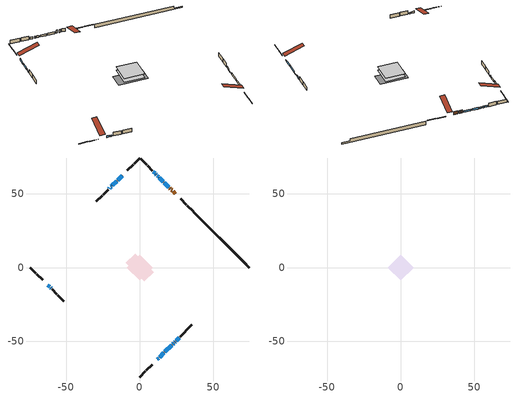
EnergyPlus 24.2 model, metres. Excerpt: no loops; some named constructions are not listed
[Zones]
conditioned space
 floor adiabatic (AdiabaticFloorConstruction): -8.82,0 0,8.82 8.82,0 0,-8.82 z1.12
 floor foundation (Slab1 construction): -9.38,3.19 -3.19,9.38 9.38,-3.19 3.19,-9.38 z-1.27
 wall outside (RimJoist1 construction): 0,-74.31 3.84,-70.47 / -74.31,0 -70.47,-3.84 / 0,74.31 -3.84,70.47 / 36.15,38.16 32.31,42 z1.12:1.42
 wall outside (RimJoist2 construction): 4.5,-69.81 8.35,-65.96 / -69.81,-4.5 -65.96,-8.35 / -4.5,69.81 -8.35,65.96 / 31.65,42.66 27.81,46.5 z1.12:1.42
 wall outside (AdiabaticWallConstruction 1): 24.23,50.08 22.62,51.69 / 21.97,52.34 21.52,52.79 / 20.86,53.45 20.41,53.9 z1.12:3.15
 wall outside (AdiabaticWallConstruction): 11.92,-62.39 12.78,-61.53 / 22.3,-52.01 22.93,-51.38 / 23.59,-50.72 24.04,-50.27 / -20.22,54.09 -20.83,53.48 z1.12:1.4; 13.44,-60.87 16.37,-57.94 / 19.76,54.55 16.64,57.67 / 15.98,58.33 13.4,60.91 / 17.02,-57.29 21.64,-52.67 / 12.75,61.57 11.96,62.35 / -11.92,62.39 -15.08,59.23 / -62.39,-11.92 -61.17,-13.14 / 11.3,63.01 11.01,63.3 / 10.36,63.95 9.24,65.07 / -15.74,58.57 -18.51,55.8 / 24.69,-49.62 26.75,-47.56 z1.12:2.34; -19.17,55.14 -19.56,54.75 z1.12:2.32; -60.52,-13.79 -60.12,-14.19 z1.12:2.01
 wall outside (Wall1 construction): 27.41,-46.9 30.72,-43.59 / -59.46,-14.85 -56.16,-18.15 / -21.49,52.82 -24.79,49.52 / 8.59,65.72 5.28,69.03 z1.12:3.56
 wall outside (Wall2 construction): 31.37,-42.94 35.34,-38.97 / -55.5,-18.81 -51.53,-22.78 / -25.45,48.86 -29.42,44.89 / 4.63,69.68 0.66,73.65 z1.12:3.56
 wall foundation (FoundationWall1 construction): 36.81,37.5,-1.27 36.81,37.5,1.12 70.56,3.75,1.12 70.56,3.75,-0.39 74.31,0,-0.39 74.31,0,-1.27
 window (WindowConstruction 8): 11.92,-62.39 12.78,-61.53 z1.12:1.4
 window (WindowConstruction 1): 13.44,-60.87 16.37,-57.94 z1.12:2.34
 window (WindowConstruction 2): 19.76,54.55 16.64,57.67 z1.12:2.34
 window (WindowConstruction 3): 15.98,58.33 13.4,60.91 z1.12:2.34
 window (WindowConstruction 4): 17.02,-57.29 21.64,-52.67 z1.12:2.34
 window (WindowConstruction 5): 12.74,61.57 11.96,62.35 z1.12:2.34
 window (WindowConstruction 6): -11.92,62.39 -15.08,59.23 z1.12:2.34
 window (WindowConstruction 7): -62.39,-11.92 -61.17,-13.14 z1.12:2.34
 window (WindowConstruction 16): 11.3,63.01 11.01,63.3 z1.12:2.34
 window (WindowConstruction 14): 10.35,63.96 9.24,65.07 z1.12:2.34
 window (WindowConstruction 15): -15.74,58.57 -18.51,55.8 z1.12:2.34
 window (WindowConstruction 9): 22.3,-52.01 22.93,-51.38 z1.12:1.4
 window (WindowConstruction 10): 23.59,-50.72 24.04,-50.27 z1.12:1.4
 window (WindowConstruction 11): -19.17,55.14 -19.56,54.75 z1.12:2.31
 window (WindowConstruction 12): -20.22,54.09 -20.83,53.48 z1.12:1.4
 window (WindowConstruction 13): -60.52,-13.79 -60.12,-14.19 z1.12:2.01
 window (WindowConstruction): 24.69,-49.62 26.75,-47.56 z1.12:2.34
 door (Door): 24.23,50.08 22.62,51.69 z1.12:3.15
 door (Door 1): 21.97,52.34 21.52,52.79 z1.12:3.15
 door (Door 2): 20.86,53.45 20.41,53.9 z1.12:3.15
 ceiling adiabatic (AdiabaticFloorConstruction): 0,-8.82 8.82,0 0,8.82 -8.82,0 z1.12
attic - vented
 floor to conditioned space (Floor1 construction Reversed): -8.81,0 0,8.81 8.81,0 0,-8.81 z3.56
 roof outside (Roof1 construction): 11.27,-63.05,3.56 2.68,-54.46,7.61 0.42,-56.72,7.61 9,-65.31,3.56; -63.05,-11.27,3.56 -54.46,-2.68,7.61 -56.72,-0.42,7.61 -65.31,-9,3.56; -11.27,63.05,3.56 -2.68,54.46,7.61 -0.42,56.72,7.61 -9,65.31,3.56; 24.89,49.42,3.56 16.3,40.84,7.61 18.56,38.58,7.61 27.15,47.16,3.56
[Material] Roughness=Rough; Thermal Absorptance=0.9
Name | Thickness {m} | Conductivity {W/m-K} | Density {kg/m3} | Specific Heat {J/kg-K} | Solar Absorptance | Visible Absorptance
ceiling loosefill ins | 0.0846667 | 0.0480833 | 16.02 | 1046.75 | 0.7 | 0.7
ceiling stud and cavity | 0.1397 | 0.891397 | 65.682 | 1177.47 | 0.7 | 0.7
gypsum board | 0.0127 | 0.160291 | 801 | 837.4 | 0.6 | 0.6
[Construction]
Floor1 construction: ceiling loosefill ins, ceiling stud and cavity, gypsum board
[EnergyManagementSystem:OutputVariable] Type of Data in Variable=Summed; Update Frequency=ZoneTimestep
Name | EMS Variable | EMS Program or Subroutine | Units
loads_htg_skylights_solar_annual_outvar; Energy Management System Output Variable 14 | loads_htg_skylights_solar | component_loads_program | J
loads_htg_floors_annual_outvar; Energy Management System Output Variable 15 | loads_htg_floors | component_loads_program | J
loads_htg_slabs_annual_outvar; Energy Management System Output Variable 16 | loads_htg_slabs | component_loads_program | J
loads_htg_internal_mass_annual_outvar; Energy Management System Output Variable 17 | loads_htg_internal_mass | component_loads_program | J
loads_htg_infil_annual_outvar; Energy Management System Output Variable 18 | loads_htg_infil | component_loads_program | J
loads_htg_natvent_annual_outvar; Energy Management System Output Variable 19 | loads_htg_natvent | component_loads_program | J
loads_htg_mechvent_annual_outvar; Energy Management System Output Variable 20 | loads_htg_mechvent | component_loads_program | J
loads_htg_whf_annual_outvar; Energy Management System Output Variable 21 | loads_htg_whf | component_loads_program | J
loads_htg_ducts_annual_outvar; Energy Management System Output Variable 22 | loads_htg_ducts | component_loads_program | J
loads_htg_intgains_annual_outvar; Energy Management System Output Variable 23 | loads_htg_intgains | component_loads_program | J
loads_htg_lighting_annual_outvar; Energy Management System Output Variable 24 | loads_htg_lighting | component_loads_program | J
loads_clg_roofs_annual_outvar; Energy Management System Output Variable 25 | loads_clg_roofs | component_loads_program | J
loads_clg_ceilings_annual_outvar; Energy Management System Output Variable 26 | loads_clg_ceilings | component_loads_program | J
loads_clg_walls_annual_outvar; Energy Management System Output Variable 27 | loads_clg_walls | component_loads_program | J
loads_clg_rim_joists_annual_outvar; Energy Management System Output Variable 28 | loads_clg_rim_joists | component_loads_program | J
loads_clg_foundation_walls_annual_outvar; Energy Management System Output Variable 29 | loads_clg_foundation_walls | component_loads_program | J
loads_clg_doors_annual_outvar; Energy Management System Output Variable 30 | loads_clg_doors | component_loads_program | J
loads_clg_windows_conduction_annual_outvar; Energy Management System Output Variable 31 | loads_clg_windows_conduction | component_loads_program | J
loads_clg_windows_solar_annual_outvar; Energy Management System Output Variable 32 | loads_clg_windows_solar | component_loads_program | J
loads_clg_skylights_conduction_annual_outvar; Energy Management System Output Variable 33 | loads_clg_skylights_conduction | component_loads_program | J
loads_clg_skylights_solar_annual_outvar; Energy Management System Output Variable 34 | loads_clg_skylights_solar | component_loads_program | J
loads_clg_floors_annual_outvar; Energy Management System Output Variable 35 | loads_clg_floors | component_loads_program | J
loads_clg_slabs_annual_outvar; Energy Management System Output Variable 36 | loads_clg_slabs | component_loads_program | J
loads_clg_internal_mass_annual_outvar; Energy Management System Output Variable 37 | loads_clg_internal_mass | component_loads_program | J
loads_clg_infil_annual_outvar; Energy Management System Output Variable 38 | loads_clg_infil | component_loads_program | J
loads_clg_natvent_annual_outvar; Energy Management System Output Variable 39 | loads_clg_natvent | component_loads_program | J
loads_clg_mechvent_annual_outvar; Energy Management System Output Variable 40 | loads_clg_mechvent | component_loads_program | J
loads_clg_whf_annual_outvar; Energy Management System Output Variable 41 | loads_clg_whf | component_loads_program | J
loads_clg_ducts_annual_outvar; Energy Management System Output Variable 42 | loads_clg_ducts | component_loads_program | J
loads_clg_intgains_annual_outvar; Energy Management System Output Variable 43 | loads_clg_intgains | component_loads_program | J
loads_clg_lighting_annual_outvar; Energy Management System Output Variable 44 | loads_clg_lighting | component_loads_program | J
loads_htg_tot_annual_outvar; Energy Management System Output Variable 1; Energy Management System Output Variable 45 | loads_htg_tot | total_loads_program | J
loads_clg_tot_annual_outvar; Energy Management System Output Variable 2; Energy Management System Output Variable 46 | loads_clg_tot | total_loads_program | J
Energy Management System Output Variable 3 | htg_unmet_hours | unmet_hours_program | hr
Energy Management System Output Variable 4 | clg_unmet_hours | unmet_hours_program | hr
Energy Management System Output Variable 5 | loads_htg_roofs | component_loads_program | J
Energy Management System Output Variable 6 | loads_htg_ceilings | component_loads_program | J
Energy Management System Output Variable 7 | loads_htg_walls | component_loads_program | J
Energy Management System Output Variable 8 | loads_htg_rim_joists | component_loads_program | J
Energy Management System Output Variable 9 | loads_htg_foundation_walls | component_loads_program | J
Energy Management System Output Variable 10 | loads_htg_doors | component_loads_program | J
Energy Management System Output Variable 11 | loads_htg_windows_conduction | component_loads_program | J
Energy Management System Output Variable 12 | loads_htg_windows_solar | component_loads_program | J
Energy Management System Output Variable 13 | loads_htg_skylights_conduction | component_loads_program | J
[Schedule:Day:Interval]
interior lighting schedule day: No, 01:00, 0.108182, 04:00, 0.0901515, 05:00, 0.0991667, 06:00, 0.162273, 07:00, 0.270455, 08:00, 0.342576, 10:00, 0.369621, 11:00, 0.351591, 12:00, 0.333561, 13:00, 0.324545, 14:00, 0.31553, 15:00, 0.333561, 16:00, 0.369621, 17:00, 0.450758, 18:00, 0.585985, 19:00, 0.775303, 20:00, 0.955606, 21:00, 0.991667, 22:00, 0.712197, 23:00, 0.360606, 24:00, 0.162273
interior lighting schedule day 1: No, 01:00, 0.100909, 04:00, 0.0840909, 05:00, 0.0925, 06:00, 0.151364, 07:00, 0.252273, 08:00, 0.319545, 10:00, 0.344773, 11:00, 0.327955, 12:00, 0.311136, 13:00, 0.302727, 14:00, 0.294318, 15:00, 0.311136, 16:00, 0.344773, 17:00, 0.420455, 18:00, 0.546591, 19:00, 0.723182, 20:00, 0.891364, 21:00, 0.925, 22:00, 0.664318, 23:00, 0.336364, 24:00, 0.151364
interior lighting schedule day 2: No, 01:00, 0.0927273, 04:00, 0.0772727, 05:00, 0.085, 06:00, 0.139091, 07:00, 0.231818, 08:00, 0.293636, 10:00, 0.316818, 11:00, 0.301364, 12:00, 0.285909, 13:00, 0.278182, 14:00, 0.270455, 15:00, 0.285909, 16:00, 0.316818, 17:00, 0.386364, 18:00, 0.502273, 19:00, 0.664545, 20:00, 0.819091, 21:00, 0.85, 22:00, 0.610455, 23:00, 0.309091, 24:00, 0.139091
interior lighting schedule day 3: No, 01:00, 0.0845455, 04:00, 0.0704545, 05:00, 0.0775, 06:00, 0.126818, 07:00, 0.211364, 08:00, 0.267727, 10:00, 0.288864, 11:00, 0.274773, 12:00, 0.260682, 13:00, 0.253636, 14:00, 0.246591, 15:00, 0.260682, 16:00, 0.288864, 17:00, 0.352273, 18:00, 0.457955, 19:00, 0.605909, 20:00, 0.746818, 21:00, 0.775, 22:00, 0.556591, 23:00, 0.281818, 24:00, 0.126818
interior lighting schedule day 4: No, 01:00, 0.0763636, 04:00, 0.0636364, 05:00, 0.07, 06:00, 0.114545, 07:00, 0.190909, 08:00, 0.241818, 10:00, 0.260909, 11:00, 0.248182, 12:00, 0.235455, 13:00, 0.229091, 14:00, 0.222727, 15:00, 0.235455, 16:00, 0.260909, 17:00, 0.318182, 18:00, 0.413636, 19:00, 0.547273, 20:00, 0.674545, 21:00, 0.7, 22:00, 0.502727, 23:00, 0.254545, 24:00, 0.114545
interior lighting schedule day 5: No, 01:00, 0.0727273, 04:00, 0.0606061, 05:00, 0.0666667, 06:00, 0.109091, 07:00, 0.181818, 08:00, 0.230303, 10:00, 0.248485, 11:00, 0.236364, 12:00, 0.224242, 13:00, 0.218182, 14:00, 0.212121, 15:00, 0.224242, 16:00, 0.248485, 17:00, 0.30303, 18:00, 0.393939, 19:00, 0.521212, 20:00, 0.642424, 21:00, 0.666667, 22:00, 0.478788, 23:00, 0.242424, 24:00, 0.109091
interior lighting schedule day 6: No, 01:00, 0.0745455, 04:00, 0.0621212, 05:00, 0.0683333, 06:00, 0.111818, 07:00, 0.186364, 08:00, 0.236061, 10:00, 0.254697, 11:00, 0.242273, 12:00, 0.229848, 13:00, 0.223636, 14:00, 0.217424, 15:00, 0.229848, 16:00, 0.254697, 17:00, 0.310606, 18:00, 0.403788, 19:00, 0.534242, 20:00, 0.658485, 21:00, 0.683333, 22:00, 0.490758, 23:00, 0.248485, 24:00, 0.111818
interior lighting schedule day 7: No, 01:00, 0.08, 04:00, 0.0666667, 05:00, 0.0733333, 06:00, 0.12, 07:00, 0.2, 08:00, 0.253333, 10:00, 0.273333, 11:00, 0.26, 12:00, 0.246667, 13:00, 0.24, 14:00, 0.233333, 15:00, 0.246667, 16:00, 0.273333, 17:00, 0.333333, 18:00, 0.433333, 19:00, 0.573333, 20:00, 0.706667, 21:00, 0.733333, 22:00, 0.526667, 23:00, 0.266667, 24:00, 0.12
interior lighting schedule day 8: No, 01:00, 0.0890909, 04:00, 0.0742424, 05:00, 0.0816667, 06:00, 0.133636, 07:00, 0.222727, 08:00, 0.282121, 10:00, 0.304394, 11:00, 0.289545, 12:00, 0.274697, 13:00, 0.267273, 14:00, 0.259848, 15:00, 0.274697, 16:00, 0.304394, 17:00, 0.371212, 18:00, 0.482576, 19:00, 0.638485, 20:00, 0.78697, 21:00, 0.816667, 22:00, 0.586515, 23:00, 0.29697, 24:00, 0.133636
interior lighting schedule day 9: No, 01:00, 0.0972727, 04:00, 0.0810606, 05:00, 0.0891667, 06:00, 0.145909, 07:00, 0.243182, 08:00, 0.30803, 10:00, 0.332348, 11:00, 0.316136, 12:00, 0.299924, 13:00, 0.291818, 14:00, 0.283712, 15:00, 0.299924, 16:00, 0.332348, 17:00, 0.405303, 18:00, 0.526894, 19:00, 0.697121, 20:00, 0.859242, 21:00, 0.891667, 22:00, 0.640379, 23:00, 0.324242, 24:00, 0.145909
interior lighting schedule day 10: No, 01:00, 0.105455, 04:00, 0.0878788, 05:00, 0.0966667, 06:00, 0.158182, 07:00, 0.263636, 08:00, 0.333939, 10:00, 0.360303, 11:00, 0.342727, 12:00, 0.325152, 13:00, 0.316364, 14:00, 0.307576, 15:00, 0.325152, 16:00, 0.360303, 17:00, 0.439394, 18:00, 0.571212, 19:00, 0.755758, 20:00, 0.931515, 21:00, 0.966667, 22:00, 0.694242, 23:00, 0.351515, 24:00, 0.158182
interior lighting schedule day 11: No, 01:00, 0.109091, 04:00, 0.0909091, 05:00, 0.1, 06:00, 0.163636, 07:00, 0.272727, 08:00, 0.345455, 10:00, 0.372727, 11:00, 0.354545, 12:00, 0.336364, 13:00, 0.327273, 14:00, 0.318182, 15:00, 0.336364, 16:00, 0.372727, 17:00, 0.454545, 18:00, 0.590909, 19:00, 0.781818, 20:00, 0.963636, 21:00, 1, 22:00, 0.718182, 23:00, 0.363636, 24:00, 0.163636
interior lighting schedule default day; occupants schedule default day; clothes dryer schedule default day; cooking range schedule default day; mech vent range fan 0 schedule default day; misc plug loads schedule default day; general water use schedule default day; heating setpoint default day; cooling setpoint default day; clothes dryer exhaust 0 schedule default day; cooling season schedule day; cooling season schedule day 2; cooling season schedule default day; exterior lighting schedule default day; natural vent schedule default day: No, 24:00, 0
occupants schedule day: No, 05:00, 0.426829, 06:00, 0.719512, 07:00, 1, 08:00, 0.670732, 09:00, 0.329268, 14:00, 0.170732, 15:00, 0.231707, 16:00, 0.329268, 17:00, 0.5, 18:00, 0.670732, 19:00, 0.829268, 21:00, 1, 22:00, 0.853659, 23:00, 0.646341, 24:00, 0.426829
clothes dryer schedule day; clothes dryer exhaust 0 schedule day: No, 01:00, 0.123457, 02:00, 0.0740741, 03:00, 0.0493827, 04:00, 0.0246914, 05:00, 0.0493827, 06:00, 0.0740741, 07:00, 0.197531, 08:00, 0.395062, 09:00, 0.592593, 10:00, 0.839506, 11:00, 0.962963, 12:00, 1, 13:00, 0.91358, 14:00, 0.82716, 15:00, 0.716049, 16:00, 0.753086, 17:00, 0.679012, 18:00, 0.666667, 20:00, 0.62963, 21:00, 0.641975, 22:00, 0.666667, 23:00, 0.54321, 24:00, 0.296296
cooking range schedule day: No, 05:00, 0.0597015, 06:00, 0.11194, 07:00, 0.171642, 08:00, 0.291045, 11:00, 0.343284, 12:00, 0.402985, 13:00, 0.462687, 14:00, 0.343284, 15:00, 0.291045, 16:00, 0.402985, 17:00, 0.567164, 18:00, 1, 19:00, 0.850746, 20:00, 0.432836, 21:00, 0.291045, 22:00, 0.231343, 23:00, 0.171642, 24:00, 0.11194
mech vent range fan 0 schedule day: No, 18:00, 0, 19:00, 1, 20:00, 0.2, 24:00, 0
misc plug loads schedule day: No, 06:00, 0.705882, 07:00, 0.745098, 08:00, 0.803922, 15:00, 0.823529, 16:00, 0.862745, 17:00, 0.921569, 18:00, 0.980392, 19:00, 1, 20:00, 0.980392, 21:00, 0.941176, 22:00, 0.862745, 23:00, 0.784314, 24:00, 0.72549
general water use schedule day: No, 01:00, 0.315068, 03:00, 0.287671, 04:00, 0.342466, 05:00, 0.369863, 06:00, 0.520548, 07:00, 0.60274, 08:00, 0.534247, 10:00, 0.506849, 11:00, 0.465753, 14:00, 0.479452, 15:00, 0.534247, 16:00, 0.589041, 17:00, 0.69863, 18:00, 0.876712, 19:00, 0.890411, 20:00, 0.986301, 21:00, 1, 22:00, 0.863014, 23:00, 0.616438, 24:00, 0.465753
heating setpoint day: No, 07:00, 18, 23:00, 21, 24:00, 18
cooling setpoint day: No, 24:00, 25
cooling season schedule day 1: No, 24:00, 1
exterior lighting schedule day: No, 01:00, 0.566667, 03:00, 0.524167, 05:00, 0.495833, 06:00, 0.5525, 07:00, 0.623333, 08:00, 0.580833, 09:00, 0.439167, 10:00, 0.354167, 12:00, 0.34, 13:00, 0.354167, 14:00, 0.396667, 15:00, 0.425, 16:00, 0.495833, 17:00, 0.623333, 18:00, 0.793333, 19:00, 0.906667, 20:00, 0.963333, 21:00, 0.991667, 22:00, 0.920833, 23:00, 0.793333, 24:00, 0.665833
exterior lighting schedule day 1: No, 01:00, 0.528571, 03:00, 0.488929, 05:00, 0.4625, 06:00, 0.515357, 07:00, 0.581429, 08:00, 0.541786, 09:00, 0.409643, 10:00, 0.330357, 12:00, 0.317143, 13:00, 0.330357, 14:00, 0.37, 15:00, 0.396429, 16:00, 0.4625, 17:00, 0.581429, 18:00, 0.74, 19:00, 0.845714, 20:00, 0.898571, 21:00, 0.925, 22:00, 0.858929, 23:00, 0.74, 24:00, 0.621071
exterior lighting schedule day 10: No, 01:00, 0.552381, 03:00, 0.510952, 05:00, 0.483333, 06:00, 0.538571, 07:00, 0.607619, 08:00, 0.56619, 09:00, 0.428095, 10:00, 0.345238, 12:00, 0.331429, 13:00, 0.345238, 14:00, 0.386667, 15:00, 0.414286, 16:00, 0.483333, 17:00, 0.607619, 18:00, 0.773333, 19:00, 0.88381, 20:00, 0.939048, 21:00, 0.966667, 22:00, 0.897619, 23:00, 0.773333, 24:00, 0.649048
exterior lighting schedule day 11: No, 01:00, 0.571429, 03:00, 0.528571, 05:00, 0.5, 06:00, 0.557143, 07:00, 0.628571, 08:00, 0.585714, 09:00, 0.442857, 10:00, 0.357143, 12:00, 0.342857, 13:00, 0.357143, 14:00, 0.4, 15:00, 0.428571, 16:00, 0.5, 17:00, 0.628571, 18:00, 0.8, 19:00, 0.914286, 20:00, 0.971429, 21:00, 1, 22:00, 0.928571, 23:00, 0.8, 24:00, 0.671429
exterior lighting schedule day 2: No, 01:00, 0.485714, 03:00, 0.449286, 05:00, 0.425, 06:00, 0.473571, 07:00, 0.534286, 08:00, 0.497857, 09:00, 0.376429, 10:00, 0.303571, 12:00, 0.291429, 13:00, 0.303571, 14:00, 0.34, 15:00, 0.364286, 16:00, 0.425, 17:00, 0.534286, 18:00, 0.68, 19:00, 0.777143, 20:00, 0.825714, 21:00, 0.85, 22:00, 0.789286, 23:00, 0.68, 24:00, 0.570714
exterior lighting schedule day 3: No, 01:00, 0.442857, 03:00, 0.409643, 05:00, 0.3875, 06:00, 0.431786, 07:00, 0.487143, 08:00, 0.453929, 09:00, 0.343214, 10:00, 0.276786, 12:00, 0.265714, 13:00, 0.276786, 14:00, 0.31, 15:00, 0.332143, 16:00, 0.3875, 17:00, 0.487143, 18:00, 0.62, 19:00, 0.708571, 20:00, 0.752857, 21:00, 0.775, 22:00, 0.719643, 23:00, 0.62, 24:00, 0.520357
exterior lighting schedule day 4: No, 01:00, 0.4, 03:00, 0.37, 05:00, 0.35, 06:00, 0.39, 07:00, 0.44, 08:00, 0.41, 09:00, 0.31, 10:00, 0.25, 12:00, 0.24, 13:00, 0.25, 14:00, 0.28, 15:00, 0.3, 16:00, 0.35, 17:00, 0.44, 18:00, 0.56, 19:00, 0.64, 20:00, 0.68, 21:00, 0.7, 22:00, 0.65, 23:00, 0.56, 24:00, 0.47
exterior lighting schedule day 5: No, 01:00, 0.380952, 03:00, 0.352381, 05:00, 0.333333, 06:00, 0.371429, 07:00, 0.419048, 08:00, 0.390476, 09:00, 0.295238, 10:00, 0.238095, 12:00, 0.228571, 13:00, 0.238095, 14:00, 0.266667, 15:00, 0.285714, 16:00, 0.333333, 17:00, 0.419048, 18:00, 0.533333, 19:00, 0.609524, 20:00, 0.647619, 21:00, 0.666667, 22:00, 0.619048, 23:00, 0.533333, 24:00, 0.447619
exterior lighting schedule day 6: No, 01:00, 0.390476, 03:00, 0.36119, 05:00, 0.341667, 06:00, 0.380714, 07:00, 0.429524, 08:00, 0.400238, 09:00, 0.302619, 10:00, 0.244048, 12:00, 0.234286, 13:00, 0.244048, 14:00, 0.273333, 15:00, 0.292857, 16:00, 0.341667, 17:00, 0.429524, 18:00, 0.546667, 19:00, 0.624762, 20:00, 0.66381, 21:00, 0.683333, 22:00, 0.634524, 23:00, 0.546667, 24:00, 0.45881
exterior lighting schedule day 7: No, 01:00, 0.419048, 03:00, 0.387619, 05:00, 0.366667, 06:00, 0.408571, 07:00, 0.460952, 08:00, 0.429524, 09:00, 0.324762, 10:00, 0.261905, 12:00, 0.251429, 13:00, 0.261905, 14:00, 0.293333, 15:00, 0.314286, 16:00, 0.366667, 17:00, 0.460952, 18:00, 0.586667, 19:00, 0.670476, 20:00, 0.712381, 21:00, 0.733333, 22:00, 0.680952, 23:00, 0.586667, 24:00, 0.492381
exterior lighting schedule day 8: No, 01:00, 0.466667, 03:00, 0.431667, 05:00, 0.408333, 06:00, 0.455, 07:00, 0.513333, 08:00, 0.478333, 09:00, 0.361667, 10:00, 0.291667, 12:00, 0.28, 13:00, 0.291667, 14:00, 0.326667, 15:00, 0.35, 16:00, 0.408333, 17:00, 0.513333, 18:00, 0.653333, 19:00, 0.746667, 20:00, 0.793333, 21:00, 0.816667, 22:00, 0.758333, 23:00, 0.653333, 24:00, 0.548333
exterior lighting schedule day 9: No, 01:00, 0.509524, 03:00, 0.47131, 05:00, 0.445833, 06:00, 0.496786, 07:00, 0.560476, 08:00, 0.522262, 09:00, 0.394881, 10:00, 0.318452, 12:00, 0.305714, 13:00, 0.318452, 14:00, 0.356667, 15:00, 0.382143, 16:00, 0.445833, 17:00, 0.560476, 18:00, 0.713333, 19:00, 0.815238, 20:00, 0.86619, 21:00, 0.891667, 22:00, 0.827976, 23:00, 0.713333, 24:00, 0.59869
[Schedule:Week:Daily]
heating setpoint Week Rule - Jan1-Dec31: heating setpoint day, heating setpoint day, heating setpoint day, heating setpoint day, heating setpoint day, heating setpoint day, heating setpoint day, heating setpoint default day, heating setpoint default day, heating setpoint default day, heating setpoint default day, heating setpoint default day
cooling setpoint Week Rule - Jan1-Dec31: cooling setpoint day, cooling setpoint day, cooling setpoint day, cooling setpoint day, cooling setpoint day, cooling setpoint day, cooling setpoint day, cooling setpoint default day, cooling setpoint default day, cooling setpoint default day, cooling setpoint default day, cooling setpoint default day
clothes dryer exhaust 0 schedule Week Rule - Jan1-Dec31: clothes dryer exhaust 0 schedule day, clothes dryer exhaust 0 schedule day, clothes dryer exhaust 0 schedule day, clothes dryer exhaust 0 schedule day, clothes dryer exhaust 0 schedule day, clothes dryer exhaust 0 schedule day, clothes dryer exhaust 0 schedule day, clothes dryer exhaust 0 schedule default day, clothes dryer exhaust 0 schedule default day, clothes dryer exhaust 0 schedule default day, clothes dryer exhaust 0 schedule default day, clothes dryer exhaust 0 schedule default day
cooling season schedule Week Rule - Jan1-May26: cooling season schedule day, cooling season schedule day, cooling season schedule day, cooling season schedule day, cooling season schedule day, cooling season schedule day, cooling season schedule day, cooling season schedule default day, cooling season schedule default day, cooling season schedule default day, cooling season schedule default day, cooling season schedule default day
cooling season schedule Week Rule - May27-Jun2: cooling season schedule day, cooling season schedule day, cooling season schedule day, cooling season schedule day, cooling season schedule day, cooling season schedule day 1, cooling season schedule day 1, cooling season schedule default day, cooling season schedule default day, cooling season schedule default day, cooling season schedule default day, cooling season schedule default day
cooling season schedule Week Rule - Jun3-Aug25: cooling season schedule day 1, cooling season schedule day 1, cooling season schedule day 1, cooling season schedule day 1, cooling season schedule day 1, cooling season schedule day 1, cooling season schedule day 1, cooling season schedule default day, cooling season schedule default day, cooling season schedule default day, cooling season schedule default day, cooling season schedule default day
cooling season schedule Week Rule - Aug26-Sep1: cooling season schedule day 1, cooling season schedule day 1, cooling season schedule day 1, cooling season schedule day 1, cooling season schedule day 1, cooling season schedule day 1, cooling season schedule day 2, cooling season schedule default day, cooling season schedule default day, cooling season schedule default day, cooling season schedule default day, cooling season schedule default day
cooling season schedule Week Rule - Sep2-Dec31: cooling season schedule day 2, cooling season schedule day 2, cooling season schedule day 2, cooling season schedule day 2, cooling season schedule day 2, cooling season schedule day 2, cooling season schedule day 2, cooling season schedule default day, cooling season schedule default day, cooling season schedule default day, cooling season schedule default day, cooling season schedule default day
exterior lighting schedule Week Rule - Aug26-Sep1: exterior lighting schedule day 7, exterior lighting schedule day 7, exterior lighting schedule day 7, exterior lighting schedule day 7, exterior lighting schedule day 7, exterior lighting schedule day 7, exterior lighting schedule day 8, exterior lighting schedule default day, exterior lighting schedule default day, exterior lighting schedule default day, exterior lighting schedule default day, exterior lighting schedule default day
exterior lighting schedule Week Rule - Sep2-Sep29: exterior lighting schedule day 8, exterior lighting schedule day 8, exterior lighting schedule day 8, exterior lighting schedule day 8, exterior lighting schedule day 8, exterior lighting schedule day 8, exterior lighting schedule day 8, exterior lighting schedule default day, exterior lighting schedule default day, exterior lighting schedule default day, exterior lighting schedule default day, exterior lighting schedule default day
exterior lighting schedule Week Rule - Sep30-Oct6: exterior lighting schedule day 8, exterior lighting schedule day 9, exterior lighting schedule day 9, exterior lighting schedule day 9, exterior lighting schedule day 9, exterior lighting schedule day 9, exterior lighting schedule day 9, exterior lighting schedule default day, exterior lighting schedule default day, exterior lighting schedule default day, exterior lighting schedule default day, exterior lighting schedule default day
exterior lighting schedule Week Rule - Oct7-Oct27: exterior lighting schedule day 9, exterior lighting schedule day 9, exterior lighting schedule day 9, exterior lighting schedule day 9, exterior lighting schedule day 9, exterior lighting schedule day 9, exterior lighting schedule day 9, exterior lighting schedule default day, exterior lighting schedule default day, exterior lighting schedule default day, exterior lighting schedule default day, exterior lighting schedule default day
exterior lighting schedule Week Rule - Oct28-Nov3: exterior lighting schedule day 9, exterior lighting schedule day 9, exterior lighting schedule day 9, exterior lighting schedule day 9, exterior lighting schedule day 10, exterior lighting schedule day 10, exterior lighting schedule day 10, exterior lighting schedule default day, exterior lighting schedule default day, exterior lighting schedule default day, exterior lighting schedule default day, exterior lighting schedule default day
exterior lighting schedule Week Rule - Nov4-Nov24: exterior lighting schedule day 10, exterior lighting schedule day 10, exterior lighting schedule day 10, exterior lighting schedule day 10, exterior lighting schedule day 10, exterior lighting schedule day 10, exterior lighting schedule day 10, exterior lighting schedule default day, exterior lighting schedule default day, exterior lighting schedule default day, exterior lighting schedule default day, exterior lighting schedule default day
exterior lighting schedule Week Rule - Nov25-Dec1: exterior lighting schedule day 10, exterior lighting schedule day 10, exterior lighting schedule day 10, exterior lighting schedule day 10, exterior lighting schedule day 10, exterior lighting schedule day 10, exterior lighting schedule day 11, exterior lighting schedule default day, exterior lighting schedule default day, exterior lighting schedule default day, exterior lighting schedule default day, exterior lighting schedule default day
exterior lighting schedule Week Rule - Dec2-Dec31: exterior lighting schedule day 11, exterior lighting schedule day 11, exterior lighting schedule day 11, exterior lighting schedule day 11, exterior lighting schedule day 11, exterior lighting schedule day 11, exterior lighting schedule day 11, exterior lighting schedule default day, exterior lighting schedule default day, exterior lighting schedule default day, exterior lighting schedule default day, exterior lighting schedule default day
natural vent schedule Week Rule - Jan1-Dec31: natural vent schedule default day, natural vent schedule default day, natural vent schedule default day, natural vent schedule default day, natural vent schedule default day, natural vent schedule default day, natural vent schedule default day, natural vent schedule default day, natural vent schedule default day, natural vent schedule default day, natural vent schedule default day, natural vent schedule default day
[Schedule:Year]
heating setpoint: heating setpoint Week Rule - Jan1-Dec31, 1, 1, 12, 31
cooling setpoint: cooling setpoint Week Rule - Jan1-Dec31, 1, 1, 12, 31
clothes dryer exhaust 0 schedule: clothes dryer exhaust 0 schedule Week Rule - Jan1-Dec31, 1, 1, 12, 31
cooling season schedule: cooling season schedule Week Rule - Jan1-May26, 1, 1, 5, 26, cooling season schedule Week Rule - May27-Jun2, 5, 27, 6, 2, cooling season schedule Week Rule - Jun3-Aug25, 6, 3, 8, 25, cooling season schedule Week Rule - Aug26-Sep1, 8, 26, 9, 1, cooling season schedule Week Rule - Sep2-Dec31, 9, 2, 12, 31
natural vent schedule: natural vent schedule Week Rule - Jan1-Dec31, 1, 1, 12, 31
